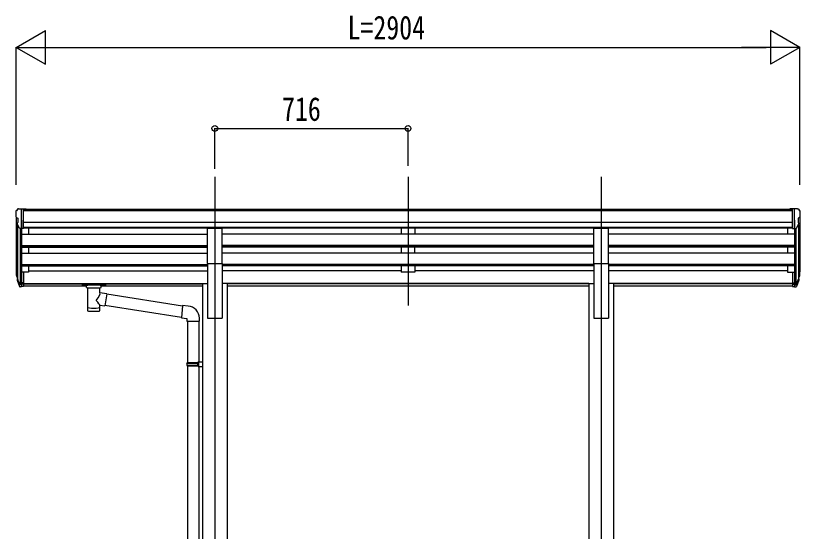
# Model space of a CAD drawing. Units: millimetres, scale not verified. Extents: x -10512 to 10512, y -7425 to 7425.
# Drawn here: x -1549 to 1359, y -1930 to -20 of the extents above; entities that cross this region are included whole.
import ezdxf
from ezdxf.enums import TextEntityAlignment as Align

# ---------------------------------------------------------------- set-up
doc = ezdxf.new("R2010")
doc.units = ezdxf.units.MM
doc.header["$LTSCALE"] = 30
for name, color, linetype in [('0-3_YKK_12', 2, 'Continuous'), ('0-4_YKK_13', 4, 'Continuous'), ('0-5_YKK_A1', 4, 'Continuous'), ('0-6_YKK_D', 6, 'Continuous')]:
    doc.layers.add(name, color=color, linetype=linetype)
doc.styles.add('ＭＳ ゴシック', font='')
doc.styles.get('ＭＳ ゴシック').set_extended_font_data('MS Gothic')

msp = doc.modelspace()

# ---------------------------------------------------------------- linework, layer by layer
at = {"layer": '0-3_YKK_12'}
for p, q in [((-811.21, -616.34), (-811.21, -1093.86)), ((-95.21, -616.34), (-95.21, -1093.86)), ((620.79, -616.34), (620.79, -1093.86)), ((-811.21, -1047.18), (-811.21, -3790.75)), ((620.79, -1047.18), (620.79, -3790.75))]:
    msp.add_line(p, q, dxfattribs=at)
at = {"layer": '0-4_YKK_13'}
for p, q in [((-1549.21, -745.12), (-1549.21, -745.75)), ((-1542.3, -736.31), (-1546.37, -742.12)), ((-1539.21, -735.75), (-1541.54, -735.89)), ((-1539.21, -735.75), (-1520.71, -735.75)), ((-1527.21, -808.73), (-1527.21, -735.75)), ((-1520.71, -735.75), (-1510.71, -735.83)), ((-1520.71, -807.73), (-1520.71, -735.75)), ((-1510.71, -737.35), (-1510.71, -735.83)), ((1330.29, -735.75), (1320.29, -735.83)), ((1320.29, -737.35), (1320.29, -735.83)), ((1330.29, -807.73), (1330.29, -735.75)), ((1348.79, -735.75), (1330.29, -735.75)), ((1336.79, -808.73), (1336.79, -735.75)), ((1348.79, -735.75), (1351.12, -735.89)), ((1351.88, -736.31), (1355.95, -742.12)), ((1358.79, -745.12), (1358.79, -745.75)), ((-1546.68, -766.93), (-1541.36, -770)), ((-1541.21, -770.26), (-1541.21, -786.54)), ((1350.79, -770.26), (1350.79, -786.54)), ((1356.25, -766.93), (1350.94, -770)), ((-1534.84, -806.92), (-1543.84, -791.32)), ((-1527.21, -808.73), (-1532.42, -808.41)), ((-1520.71, -807.73), (-1527.21, -807.73)), ((-838.71, -938.17), (-838.71, -806.38)), ((-838.71, -806.38), (-783.71, -806.38)), ((-783.71, -938.17), (-783.71, -806.38)), ((593.29, -938.17), (593.29, -806.38)), ((593.29, -806.38), (648.29, -806.38)), ((648.29, -938.17), (648.29, -806.38)), ((1330.29, -807.73), (1336.79, -807.73)), ((1336.79, -808.73), (1342, -808.41)), ((1344.41, -806.92), (1353.41, -791.32)), ((-838.71, -938.17), (-783.71, -938.17)), ((593.29, -938.17), (648.29, -938.17)), ((-1546.12, -983.66), (-1542.24, -991.61)), ((-1545.51, -982.28), (-1542.24, -989.34)), ((-1527.21, -969.47), (-1527.21, -1024.24)), ((-1520.71, -969.47), (-1527.21, -969.47)), ((-1520.71, -969.47), (-1520.71, -1023.5)), ((1330.29, -969.47), (1330.29, -1023.5)), ((1330.29, -969.47), (1336.79, -969.47)), ((1336.79, -969.47), (1336.79, -1024.24)), ((1355.09, -982.28), (1351.82, -989.34)), ((1355.69, -983.66), (1351.82, -991.61)), ((-1543.8, -994.93), (-1543.46, -999.34)), ((-1543.46, -999.34), (-1534.66, -1022.89)), ((-1542.85, -998.77), (-1534.66, -1014.95)), ((-1533.65, -1013.82), (-1541.4, -998.42)), ((-1527.21, -1014.5), (-1532.35, -1014.5)), ((-1527.21, -1016.31), (-1532.06, -1016.31)), ((-1520.71, -1009.6), (-1527.21, -1009.6)), ((-1520.71, -1014.48), (-1527.21, -1014.48)), ((-1303.21, -1014.35), (-1303.21, -1020.1)), ((-1303.21, -1014.54), (-1303.21, -1016.08)), ((-1301.21, -1013.68), (-1218.21, -1013.68)), ((-1301.21, -1015.86), (-1218.21, -1015.86)), ((-1216.21, -1014.35), (-1216.21, -1020.1)), ((1330.29, -1009.6), (1336.79, -1009.6)), ((1330.29, -1014.48), (1336.79, -1014.48)), ((1336.79, -1014.5), (1341.92, -1014.5)), ((1336.79, -1016.31), (1341.63, -1016.31)), ((1343.22, -1013.82), (1350.98, -998.42)), ((1352.42, -998.77), (1344.23, -1014.95)), ((1353.04, -999.34), (1344.23, -1022.89)), ((1353.38, -994.93), (1353.04, -999.34)), ((-1527.21, -1024.24), (-1532.06, -1024.24)), ((-1520.71, -1023.5), (-1527.21, -1023.5)), ((-1301.21, -1020.77), (-1286.71, -1020.77)), ((-1286.71, -1026.41), (-1286.71, -1019.86)), ((-1282.61, -1027.33), (-1282.63, -1112.77)), ((-1211.59, -1049.98), (-1236.82, -1046.07)), ((-1236.81, -1046.08), (-1236.81, -1027.33)), ((-1232.71, -1026.41), (-1232.71, -1019.86)), ((-1232.71, -1020.77), (-1218.21, -1020.77)), ((1330.29, -1023.5), (1336.79, -1023.5)), ((1336.79, -1024.24), (1341.63, -1024.24)), ((-1211.59, -1049.98), (-1218.62, -1095.24)), ((-930.6, -1095.64), (-1211.91, -1052)), ((-1236.8, -1112.77), (-1236.82, -1092.11)), ((-1236.82, -1092.42), (-1218.62, -1095.24)), ((-934.27, -1137.57), (-1218.35, -1093.5)), ((-909.6, -1095.6), (-930.44, -1093.77)), ((-914.52, -1151.34), (-868.52, -1151.34)), ((-912.41, -1151.34), (-912.41, -1304.81)), ((-870.41, -1151.34), (-870.41, -1302.25)), ((-868.52, -1151.34), (-868.52, -1140.43)), ((-914.41, -1306.81), (-913.41, -1304.81)), ((-914.41, -1306.81), (-870.41, -1306.81)), ((-914.41, -1306.81), (-914.41, -1314.81)), ((-913.41, -1304.81), (-870.41, -1304.81)), ((-874.89, -1306.81), (-875.32, -1304.81)), ((-872.41, -1302.31), (-856.41, -1301.84)), ((-872.41, -1304.31), (-872.41, -1302.31)), ((-872.41, -1304.31), (-870.41, -1304.31)), ((-856.41, -1301.84), (-856.41, -1319.78)), ((-914.41, -1314.81), (-870.41, -1314.81)), ((-914.41, -1314.81), (-913.41, -1316.81)), ((-913.41, -1316.81), (-870.41, -1316.81)), ((-912.41, -1316.81), (-912.41, -2080.69)), ((-872.41, -1319.31), (-872.41, -1317.31)), ((-872.41, -1319.31), (-856.41, -1319.78)), ((-870.41, -1319.37), (-870.41, -2078.13))]:
    msp.add_line(p, q, dxfattribs=at)
for points in [[(-1303.21, -1014.35), (-1303.17, -1014.15), (-1303.09, -1014.01), (-1302.99, -1013.92), (-1302.89, -1013.86), (-1302.77, -1013.81), (-1302.48, -1013.75), (-1301.99, -1013.7), (-1301.45, -1013.68), (-1301.21, -1013.68)], [(-1218.21, -1013.68), (-1217.86, -1013.69), (-1217.33, -1013.71), (-1216.88, -1013.76), (-1216.58, -1013.84), (-1216.41, -1013.94), (-1216.29, -1014.08), (-1216.22, -1014.26), (-1216.21, -1014.35)], [(-1303.21, -1020.1), (-1303.17, -1020.3), (-1303.09, -1020.44), (-1302.99, -1020.53), (-1302.89, -1020.59), (-1302.77, -1020.64), (-1302.48, -1020.7), (-1301.99, -1020.74), (-1301.45, -1020.77), (-1301.21, -1020.77)], [(-1218.21, -1020.77), (-1217.86, -1020.76), (-1217.33, -1020.74), (-1216.88, -1020.69), (-1216.58, -1020.61), (-1216.41, -1020.51), (-1216.29, -1020.37), (-1216.22, -1020.19), (-1216.21, -1020.1)], [(-930.44, -1093.77), (-934.45, -1139.6), (-914.52, -1141.34), (-914.52, -1151.34)], [(-874.89, -1306.81), (-874.89, -1314.81), (-875.32, -1316.81)], [(-872.41, -1317.31), (-870.41, -1317.31), (-870.41, -1304.31)]]:
    msp.add_lwpolyline(points, dxfattribs=at)
for centre, radius, start, end in [((-1546.21, -745.12), 3, 93, 180), ((-1347.21, -745.75), 202, 180, 184.94904), ((-1541.48, -736.89), 1, 93.5, 145), ((1351.06, -736.89), 1, 35, 86.5), ((1355.79, -745.12), 3, 0, 87), ((1156.79, -745.75), 202, 355.05096, 0), ((-1542.31, -762.56), 6.18, 185.7035, 224.99897), ((-1541.51, -770.26), 0.3, 0, 60), ((1351.09, -770.26), 0.3, 120, 180), ((1351.88, -762.56), 6.18, 315.00103, 354.2965), ((-1541.24, -789.82), 3, 94.7167, 210), ((-1541.51, -786.54), 0.3, 274.7167, 0), ((-1532.24, -805.42), 3, 210, 266.5), ((1341.81, -805.42), 3, 273.5, 330), ((1351.09, -786.54), 0.3, 180, 265.2833), ((1350.82, -789.82), 3, 330, 85.2833), ((-1518.03, -974.54), 29.53, 186.50806, 197.98144), ((-1516.63, -972.78), 30.41, 187.1552, 198.19734), ((1326.2, -972.78), 30.41, 341.80266, 352.8448), ((1327.61, -974.54), 29.53, 342.01856, 353.49194), ((-913.52, -1140.43), 45, 0, 85)]:
    msp.add_arc(centre, radius, start, end, dxfattribs=at)
for centre, major_axis, ratio, start_param, end_param in [((-1458.56, -974.97), (-89.06, 1.43), 0.57596, 6.1962358, 6.3678173), ((-1459.35, -968.3), (87.93, 4.42), 0.541684, 3.0659337, 3.2228513), ((1268.93, -968.3), (-87.93, 4.42), 0.541684, 3.060334, 3.2172517), ((1268.14, -974.97), (89.06, 1.43), 0.57596, 6.1985533, 6.3701348), ((-1542.5, -994.93), (1.3, 0), 0.90356, 1.3700892, 3.347195), ((-1456.58, -978.74), (-89.07, 0), 0.90356, 0.2056023, 0.2515348), ((-1457.29, -974.88), (-88.05, 0), 0.90356, 0.2662965, 0.3003836), ((-1532.06, -1013.6), (-3, 0), 0.90356, 0.5235988, 1.5707963), ((-1532.35, -1013.14), (-1.5, 0), 0.90356, 0.5235988, 1.5707963), ((-1301.21, -1016.08), (2, 0), 0.109601, 1.5707963, 3.1415927), ((-1218.21, -1016.08), (2, 0), 0.109601, 0, 1.5707963), ((1341.63, -1013.6), (3, 0), 0.90356, 4.712389, 5.7595865), ((1341.92, -1013.14), (1.5, 0), 0.90356, 4.712389, 5.7595865), ((1266.87, -974.88), (88.05, 0), 0.90356, 5.9828017, 6.0168888), ((1352.08, -994.93), (-1.3, 0), 0.90356, 2.9359903, 4.9130961), ((1266.16, -978.74), (89.07, 0), 0.90356, 6.0316505, 6.077583), ((-1532.06, -1021.53), (3, 0), 0.90356, 3.6651914, 4.712389), ((-1259.71, -1019.86), (27, 0), 0.070066, 6.2831853, 9.424778), ((-1259.71, -1026.41), (27, 0), 0.070066, 3.1415927, 6.2831853), ((-1259.72, -1072.61), (-22.81, -26.62), 0.234429, 1.6855472, 3.1268519), ((-1248.71, -1023.85), (16, 0), 0.361356, 6.2636979, 6.2831853), ((1341.63, -1021.53), (-3, 0), 0.90356, 1.5707963, 2.6179939), ((-1257.16, -1069.97), (20.32, -22.25), 0.045535, 0.0389954, 1.3075346), ((-1259.71, -1100.33), (22.91, 0), 0.122865, 3.1415927, 6.2831853), ((-1259.71, -1112.77), (22.92, 0), 0.101955, 3.1415499, 6.2833984)]:
    msp.add_ellipse(centre, major_axis=major_axis, ratio=ratio, start_param=start_param, end_param=end_param, dxfattribs=at)
at = {"layer": '0-5_YKK_A1'}
for p, q in [((1330.29, -737.35), (-1520.71, -737.35)), ((1330.29, -742.57), (-1520.71, -742.57)), ((-1547.21, -766.32), (-1547.21, -969.1)), ((-1527.21, -776.85), (-1527.21, -969.47)), ((1336.79, -776.85), (1336.79, -969.47)), ((1356.79, -766.32), (1356.79, -969.1)), ((-1542.24, -794.09), (-1542.24, -995.81)), ((-1533.21, -808.25), (-1533.22, -1014.25)), ((1330.29, -786.1), (-1520.71, -786.1)), ((1330.29, -803.95), (-1520.71, -803.95)), ((-838.71, -807.2), (-1520.71, -807.2)), ((-1502.21, -807.2), (-1502.21, -829.26)), ((593.29, -807.2), (-783.71, -807.2)), ((-120.21, -807.3), (-120.21, -829.16)), ((-70.21, -807.3), (-70.21, -829.16)), ((1330.29, -807.2), (648.29, -807.2)), ((1311.79, -807.2), (1311.79, -829.26)), ((1342.79, -808.25), (1342.8, -1014.25)), ((1351.82, -794.09), (1351.82, -995.81)), ((-1527.21, -829.26), (-838.71, -829.26)), ((593.29, -829.26), (-783.71, -829.26)), ((-70.21, -829.16), (-120.21, -829.16)), ((1336.79, -829.26), (648.29, -829.26)), ((-1527.21, -871.14), (-838.71, -871.14)), ((593.29, -871.14), (-783.71, -871.14)), ((1336.79, -871.14), (648.29, -871.14)), ((-1527.21, -872.63), (-838.71, -872.63)), ((-1527.21, -876.95), (-838.71, -876.95)), ((-1527.21, -899.36), (-838.71, -899.36)), ((-1502.21, -876.95), (-1502.21, -899.36)), ((593.29, -872.63), (-783.71, -872.63)), ((593.29, -876.95), (-783.71, -876.95)), ((593.29, -899.36), (-783.71, -899.36)), ((-120.21, -876.95), (-120.21, -899.27)), ((-70.21, -899.27), (-120.21, -899.27)), ((-70.21, -899.27), (-70.21, -876.95)), ((1336.79, -872.63), (648.29, -872.63)), ((1336.79, -876.95), (648.29, -876.95)), ((1336.79, -899.36), (648.29, -899.36)), ((1311.79, -876.95), (1311.79, -899.36)), ((-1527.21, -941.24), (-838.71, -941.24)), ((-1527.21, -942.74), (-838.71, -942.74)), ((-1527.21, -947.06), (-838.71, -947.06)), ((-1502.21, -947.06), (-1502.21, -970.1)), ((-838.71, -938.17), (-838.71, -1140.75)), ((-783.71, -938.17), (-783.71, -1140.75)), ((593.29, -941.24), (-783.71, -941.24)), ((593.29, -942.74), (-783.71, -942.74)), ((593.29, -947.06), (-783.71, -947.06)), ((-120.21, -947.06), (-120.21, -970.1)), ((-70.21, -947.06), (-70.21, -970.1)), ((593.29, -938.17), (593.29, -1140.75)), ((648.29, -938.17), (648.29, -1140.75)), ((1336.79, -941.24), (648.29, -941.24)), ((1336.79, -942.74), (648.29, -942.74)), ((1336.79, -947.06), (648.29, -947.06)), ((1311.79, -947.06), (1311.79, -970.1)), ((-1502.21, -970.1), (-1520.71, -970.1)), ((-1502.21, -965.16), (-838.71, -965.16)), ((-120.21, -965.16), (-783.71, -965.16)), ((-70.21, -970.1), (-120.21, -970.1)), ((593.29, -965.16), (-70.21, -965.16)), ((1311.79, -965.16), (648.29, -965.16)), ((1311.79, -970.1), (1330.29, -970.1)), ((-1520.71, -1012.17), (-856.41, -1012.17)), ((-1520.71, -1013.57), (-856.41, -1013.57)), ((-856.41, -1011.75), (-856.41, -2915.75)), ((-856.41, -1011.75), (-838.71, -1011.75)), ((-766.01, -1011.75), (-783.71, -1011.75)), ((-766.01, -1011.75), (-766.01, -2915.75)), ((575.59, -1012.17), (-766.01, -1012.17)), ((575.59, -1013.57), (-766.01, -1013.57)), ((575.59, -1011.75), (575.59, -2915.75)), ((575.59, -1011.75), (593.29, -1011.75)), ((665.99, -1011.75), (648.29, -1011.75)), ((665.99, -1011.75), (665.99, -2915.75)), ((1330.29, -1012.17), (665.99, -1012.17)), ((1330.29, -1013.57), (665.99, -1013.57)), ((-1286.71, -1021.26), (-1520.71, -1021.26)), ((-856.41, -1021.26), (-1232.71, -1021.26)), ((575.59, -1021.26), (-766.01, -1021.26)), ((1330.29, -1021.26), (665.99, -1021.26)), ((-838.71, -1140.75), (-783.71, -1140.75)), ((593.29, -1140.75), (648.29, -1140.75))]:
    msp.add_line(p, q, dxfattribs=at)
at = {"layer": '0-6_YKK_D'}
for p, q in [((-1547.21, -137.35), (-1438.96, -74.85)), ((-1438.96, -199.85), (-1438.96, -74.85)), ((1356.79, -137.35), (1248.53, -74.85)), ((1248.53, -74.85), (1248.53, -199.85)), ((-1547.21, -646.92), (-1547.21, -136.35)), ((-1547.21, -137.35), (-1438.96, -199.85)), ((-1547.21, -137.35), (-1330.71, -137.35)), ((-1422.21, -137.35), (1231.79, -137.35)), ((1356.79, -137.35), (1140.28, -137.35)), ((1356.79, -137.35), (1248.53, -199.85)), ((1356.79, -646.92), (1356.79, -136.35)), ((-811.21, -587.45), (-811.21, -436.35)), ((-811.21, -437.35), (-95.21, -437.35)), ((-95.21, -576.32), (-95.21, -436.35))]:
    msp.add_line(p, q, dxfattribs=at)
for centre in [(-811.21, -437.35), (-95.21, -437.35)]:
    msp.add_circle(centre, 10.62, dxfattribs=at)

# ---------------------------------------------------------------- texts
at = {"layer": '0-6_YKK_D', "style": 'ＭＳ ゴシック', "width": 0.8}
for s, p in [('L=2904', (-319.21, -134.02)), ('716', (-562.01, -435.68))]:
    msp.add_text(s, height=87.98, dxfattribs=at).set_placement(p, align=Align.BOTTOM_LEFT)

doc.saveas('drawing.dxf')
